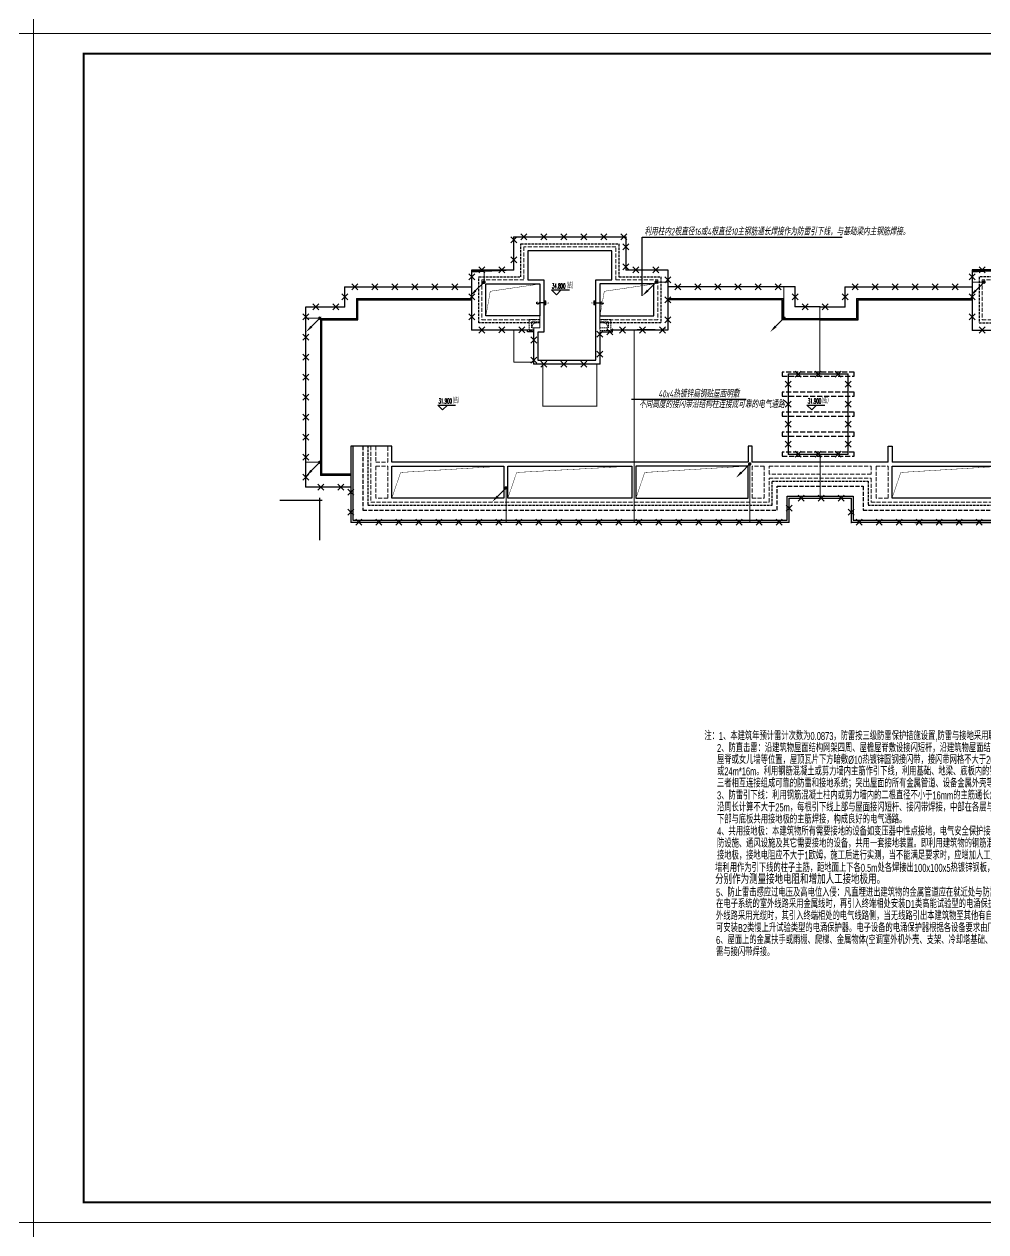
# Model space of a CAD drawing. Extents: x 3774419 to 4775970, y -926964 to 2266.
# Drawn here: x 4523195 to 4571259, y -749129 to -688779 of the extents above; entities that cross this region are included whole.
import ezdxf

# ---------------------------------------------------------------- set-up
doc = ezdxf.new("R2010")
doc.units = 0
doc.header["$LTSCALE"] = 1000
doc.header["$MEASUREMENT"] = 0
for name, pattern in [('#P_--_20B1_001_t3$0$DASH', [0.35, 0.25, -0.1]), ('$1$DASH', [0.35, 0.25, -0.1]), ('__DASH', [0.35, 0.25, -0.1]), ('DASH', [0.35, 0.25, -0.1])]:
    doc.linetypes.add(name, pattern=pattern)
doc.layers.get('0').update_dxf_attribs({"linetype": 'CONTINUOUS'})
for name, color, linetype in [('!!电气', 1, 'CONTINUOUS'), ('DIM-照明', 7, 'CONTINUOUS'), ('DIM_ELEV', 3, 'CONTINUOUS'), ('LWIRE', 4, 'CONTINUOUS'), ('ROOF', 183, 'CONTINUOUS'), ('TWT_DASH', 7, 'DASH'), ('TWT_水箱', 7, 'CONTINUOUS'), ('VPIPE-凝结', 150, 'CONTINUOUS'), ('VPIPE-雨水', 4, 'DASH'), ('WIRE-避雷', 4, 'CONTINUOUS'), ('看线', 185, 'CONTINUOUS')]:
    doc.layers.add(name, color=color, linetype=linetype)
for name, color, linetype, lineweight in [('STAIR', 252, 'CONTINUOUS', 20), ('图框', 147, 'CONTINUOUS', 20), ('平面-分水线', 189, 'CONTINUOUS', 15), ('平面-栏杆', 56, 'CONTINUOUS', 15), ('平面-看线', 252, 'CONTINUOUS', 15), ('线脚', 6, 'CONTINUOUS', 15)]:
    doc.layers.add(name, color=color, linetype=linetype, lineweight=lineweight)
doc.styles.add('_TCH_DIM', font='SIMPLEX', dxfattribs={"bigfont": 'GBCBIG'})
doc.styles.add('HZTXT', font='gbeitc.shx', dxfattribs={"width": 0.8, "height": 400, "bigfont": 'hztxt.shx'})
doc.styles.get("Standard").update_dxf_attribs({"font": 'gbenor.shx', "bigfont": 'gbcbig.shx'})
doc.styles.add('zjdz', font='zjdz-s.shx', dxfattribs={"width": 0.7, "bigfont": 'zjdz.shx'})

# ---------------------------------------------------------------- blocks, each defined once
blk = doc.blocks.new('DFSFSF')
at = {"layer": '平面-分水线'}
for p, q in [((697141.9143252881, 775567.7311356195), (697141.9143252881, 775667.5561356199)), ((697342.3369560526, 775667.5561356199), (697142.6869560517, 775667.5561356199)), ((697342.3369560526, 775567.7311356195), (697142.6869560517, 775567.7311356195)), ((697193.1069603423, 775567.7311356195), (697193.1069603423, 775667.5561356199)), ((697242.5119560522, 775567.7311356195), (697242.5119560522, 775667.5561356199)), ((697291.916951762, 775567.7311356195), (697291.916951762, 775667.5561356199)), ((697342.3369560526, 775667.5561356199), (697342.3369560526, 775567.7311356195)), ((697342.3369560526, 775567.7311356195), (697342.3369560526, 775667.5561356199))]:
    blk.add_line(p, q, dxfattribs=at)
blk = doc.blocks.new('DFGDGDGD')
at = {"layer": '平面-分水线', "const_width": 10}
blk.add_lwpolyline([(697267.5119560522, 775440.6606483405), (697242.5119560522, 775540.6606483405), (697217.5119560522, 775440.6606483405)], close=True, dxfattribs=at)
blk.add_blockref('DFSFSF', (0, 0))
blk = doc.blocks.new('A$C40D21977')
at = {"layer": 'TWT_DASH', "color": 252}
for points in [[(-1200, 2199.997852477652), (-1200, -1400.002147522348), (-1000, -1400.002147522348), (-1000, 2199.997852477652)], [(-200, 2199.997852477652), (-200, -1400.002147522348), (0, -1400.002147522348), (0, 2199.997852477652)], [(800, 2199.997852477652), (800, -1400.002147522348), (1000, -1400.002147522348), (1000, 2199.997852477652)], [(1800, 2199.997852477652), (1800, -1400.002147522348), (2000, -1400.002147522348), (2000, 2199.997852477652)], [(2800, 2199.997852477652), (2800, -1400.002147522348), (3000, -1400.002147522348), (3000, 2199.997852477652)]]:
    blk.add_lwpolyline(points, close=True, dxfattribs=at)
at = {"layer": 'TWT_水箱', "color": 252}
blk.add_lwpolyline([(-1100, 1899.997852477652), (-1100, -1100.002147522348), (2900, -1100.002147522348), (2900, 1899.997852477652)], close=True, dxfattribs=at)
blk = doc.blocks.new('$TelecSys$00000009')
for p, q in [((-0.5, 0.5), (0.5, -0.5)), ((0.5, 0.5), (-0.5, -0.5))]:
    blk.add_line(p, q)
blk = doc.blocks.new('$TelecSys$00000080')
for p, q in [((-0.7000000000007276, -0.7000000000007276), (0, 0)), ((0.1041666666678793, 0.1041666666660603), (0.1041666666678793, 0.1041666666660603)), ((-0.1041666666678793, -0.1041666666660603), (-0.1041666666678793, -0.1041666666660603))]:
    blk.add_line(p, q)
at = {"const_width": 0.1425}
blk.add_lwpolyline([(0.07125000000087311, 0, 1), (-0.07125000000087311, 0, 1)], format="xyb", close=True, dxfattribs=at)
blk.add_solid([(-0.6300000000010186, -0.7700000000004366), (-0.7700000000004366, -0.6299999999991996), (-1.150000000001455, -1.149999999999636)])
at = {"width": 0.8, "flags": 9}
blk.add_attdef('A', (0, 0), '', height=2e-05, rotation=180, dxfattribs=at)
blk = doc.blocks.new('A$C08E238B7')
at = {"layer": 'LWIRE', "xscale": 300, "yscale": 300, "zscale": 300}
for p, rotation in [((893.7192600406706, 12542.09541920503), 359.9999761709549), ((1893.719260040671, 12542.09500330978), 359.9999761709549), ((2893.719260040671, 12542.09458741453), 359.9999761709549), ((3893.719260040671, 12542.09417151927), 359.9999761709549), ((4893.719260040671, 12542.09375562402), 359.9999761709549), ((5893.719260040671, 12542.09333972877), 359.9999761709549), ((393.7192244697362, 12392.09534882789), 89.99998641274449), ((5993.720189572312, 12042.09329813858), 269.9999761709539), ((25393.71652911138, 12392.09534882789), 90.00000000006469), ((30993.71698036324, 12042.09562715271), 269.9999999997089), ((393.718987327069, 11392.09534882789), 89.99998641274449), ((25393.71652911231, 11392.09534882789), 90.00000000006469), ((5993.719773677178, 11042.0932981387), 269.9999761709539), ((30993.71698035859, 11042.09562715271), 269.9999999997089), ((-1706.281880667433, 10542.09534293413), 90.00000000031388), ((8093.718121501617, 10392.09534881741), 269.9999999996861), ((23293.71811890416, 10542.09534290258), 90.00000000031388), ((33093.71812107321, 10392.09534881741), 269.9999999996861), ((-8056.281880304217, 9542.095349385287), 90), ((-1706.281880664639, 9542.095342902583), 270), ((14443.71813501976, 9542.095342902583), 270), ((16943.71810538694, 9542.095349385287), 90), ((23293.71811890975, 9542.095342902583), 270.000000000273), ((39443.71812071092, 9542.095342902583), 270), ((8093.718121497892, 9392.095341067528), 89.99999999970218), ((33093.71812106855, 9392.095614947146), 89.99999999972701), ((-10006.28187941946, 8542.095341246226), 90), ((-1706.281880664639, 8542.095342902583), 270), ((8093.718121492304, 8392.095341067528), 89.99999999970218), ((23293.7181189144, 8542.095342902583), 270.000000000273), ((33093.7181210639, 8392.095614947146), 89.99999999972701), ((41393.71811982617, 8542.095349385287), 270), ((-1206.281884807162, 7892.159706020262), 0.007375678717021004), ((-206.2818930931389, 7892.288435898139), 0.007375678717021004), ((793.7180986208841, 7892.417165776016), 0.007375678717021004), ((26573.7178361062, 7792.623216105625), 2.023408547655302e-06), ((-10006.28187941946, 7542.095341246226), 90), ((1393.717134833336, 7392.494403604185), 269.9999777707551), ((4693.718166537583, 7692.095348647214), 89.99999797659036), ((26693.71804651991, 7292.623220343492), 270.0000041817111), ((29993.71898919903, 7692.095348627772), 90.00002223446867), ((41393.71811982617, 7542.095349385287), 270), ((-10006.28187941946, 6542.095341246226), 90), ((4693.718131222762, 6692.095348647214), 89.99999797659036), ((29993.71937726345, 6692.095348627889), 90.00002223446867), ((41393.71811982617, 6542.095349385287), 270), ((1393.716746860184, 6392.494403604302), 269.9999777707551), ((26693.71811950486, 6292.623220343492), 270.0000041817111), ((-10006.28187941946, 5542.095341246226), 90), ((41393.71811982617, 5542.095349385287), 270), ((14093.73769654427, 5192.095349595882), 90), ((17093.73769654427, 5192.095349595882), 270), ((-10006.28187941946, 4542.095341246226), 90), ((14093.73769654427, 4192.095349595882), 90), ((17093.73769654427, 4192.095349595882), 270), ((41393.71811982617, 4542.095349385287), 270), ((-10006.28187941946, 3542.095341246226), 90), ((41393.71811982617, 3542.095349385287), 270), ((14093.73769654427, 3192.095349595882), 90), ((17093.73769654427, 3192.095349595882), 270), ((-10006.28187941946, 2542.095341246226), 90), ((41393.71811982617, 2542.095349385287), 270), ((14093.73769654427, 2192.095349595882), 90), ((14593.73769654427, 1692.095349595882), 180), ((15593.73769654427, 1692.095349595882), 180), ((16593.73769654427, 1692.095349595882), 180), ((17093.73769654427, 2192.095349595882), 270), ((-10006.28187941946, 1542.095341246226), 90), ((41393.71811982617, 1542.095349385287), 270), ((-10006.28187941946, 542.0953412462259), 90), ((41393.71811982617, 542.0953493852867), 270), ((-9256.281901876442, 42.09534124622587), 180), ((-8256.281901876442, 42.09534124622587), 180), ((39893.71811982617, 42.09534124622587), 180), ((40893.71811982617, 42.09534124622587), 180), ((-7756.281901876442, -207.9046587109333), 90), ((14743.71818596497, -507.9046588126803), 180.0000000001636), ((15743.71818596497, -507.9046588097699), 180.0000000001636), ((16743.71818596497, -507.9046588068595), 180.0000000001636), ((39143.71813653316, -457.9046587537741), 270.0000005175394), ((-7756.281901876442, -1207.904658710933), 90), ((14143.71809983347, -1007.90465881431), 270.0000005175114), ((17243.71818596683, -1207.905256066588), 90.00000000017788), ((-7356.281893843785, -1707.904655097984), 180.0000005175333), ((-6356.281893843785, -1707.904646065319), 180.0000005175333), ((-5356.281893843785, -1707.904637032654), 180.0000005175333), ((-4356.281893843785, -1707.904627999989), 180.0000005175333), ((-3356.281893843785, -1707.904618967324), 180.0000005175333), ((-2356.281893843785, -1707.90460993466), 180.0000005175333), ((-1356.281893843785, -1707.904600901995), 180.0000005175333), ((-356.2818938437849, -1707.90459186933), 180.0000005175333), ((643.7181061562151, -1707.904582836665), 180.0000005175333), ((1643.718106156215, -1707.904573804), 180.0000005175333), ((2643.718106156215, -1707.904564771336), 180.0000005175333), ((3643.718106156215, -1707.904555738671), 180.0000005175333), ((4643.718106156215, -1707.904546706006), 180.0000005175333), ((5643.718106156215, -1707.904537673341), 180.0000005175333), ((6643.718106156215, -1707.904528640676), 180.0000005175333), ((7643.718106156215, -1707.904519608011), 180.0000005175333), ((8643.718106156215, -1707.904510575347), 180.0000005175333), ((9643.718106156215, -1707.904501542682), 180.0000005175333), ((10643.71810615622, -1707.904492510017), 180.0000005175333), ((11643.71810615622, -1707.904483477352), 180.0000005175333), ((12643.71810615622, -1707.904474444687), 180.0000005175333), ((13643.71810615622, -1707.904465412023), 180.0000005175333), ((17643.71814782452, -1707.905241542147), 180.0000020803618), ((18643.71814782452, -1707.905205233023), 180.0000020803618), ((19643.71814782452, -1707.905168923899), 180.0000020803618), ((20643.71814782452, -1707.905132614775), 180.0000020803618), ((21643.71814782452, -1707.905096305651), 180.0000020803618), ((22643.71814782452, -1707.905059996527), 180.0000020803618), ((23643.71814782452, -1707.905023687403), 180.0000020803618), ((24643.71814782452, -1707.904987378279), 180.0000020803618), ((25643.71814782452, -1707.904951069155), 180.0000020803618), ((26643.71814782452, -1707.904914760031), 180.0000020803618), ((27643.71814782452, -1707.904878450907), 180.0000020803618), ((28643.71814782452, -1707.904842141783), 180.0000020803618), ((29643.71814782452, -1707.904805832659), 180.0000020803618), ((30643.71814782452, -1707.904769523535), 180.0000020803618), ((31643.71814782452, -1707.904733214411), 180.0000020803618), ((32643.71814782452, -1707.904696905287), 180.0000020803618), ((33643.71814782452, -1707.904660596163), 180.0000020803618), ((34643.71814782452, -1707.904624287039), 180.0000020803618), ((35643.71814782452, -1707.904587977915), 180.0000020803618), ((36643.71814782452, -1707.904551668791), 180.0000020803618), ((37643.71814782452, -1707.904515359667), 180.0000020803618), ((38643.71814782452, -1707.904479050543), 180.0000020803618), ((39143.71814556606, -1457.904658753774), 270.0000005175394)]:
    blk.add_blockref('$TelecSys$00000009', p, dxfattribs=dict(at, rotation=rotation))
at = {"layer": 'LWIRE'}
for name, p, xscale, yscale, zscale in [('$TelecSys$00000009', (25893.71652911138, 12542.09562714619), 300, 300, 300), ('$TelecSys$00000009', (26893.71652911138, 12542.09562714747), 300, 300, 300), ('$TelecSys$00000009', (27893.71652911138, 12542.09562714875), 300, 300, 300), ('$TelecSys$00000009', (28893.71652911138, 12542.09562715003), 300, 300, 300), ('$TelecSys$00000009', (29893.71652911138, 12542.09562715131), 300, 300, 300), ('$TelecSys$00000009', (30893.71652911138, 12542.09562715259), 300, 300, 300), ('$TelecSys$00000009', (-1206.281880669296, 10892.09534881986), 300, 300, 300), ('$TelecSys$00000009', (-206.2818806692958, 10892.09534882486), 300, 300, 300), ('$TelecSys$00000009', (6493.719711293466, 10892.09534882545), 300, 300, 300), ('$TelecSys$00000009', (7493.719711293466, 10892.09534882044), 300, 300, 300), ('$TelecSys$00000009', (23793.7181189023, 10892.09534881986), 300, 300, 300), ('$TelecSys$00000009', (24793.7181189023, 10892.09534882486), 300, 300, 300), ('$TelecSys$00000009', (31493.71698035765, 10892.09534882545), 300, 300, 300), ('$TelecSys$00000009', (32493.71698035765, 10892.09534882044), 300, 300, 300), ('$TelecSys$00000080', (-1100.293760502711, 10280.19043243688), 600, 600, 600), ('$TelecSys$00000080', (7499.295399340801, 10282.77915988246), 600, 600, 600), ('$TelecSys$00000080', (23892.61258335784, 10283.72913228103), 600, 600, 600), ('$TelecSys$00000080', (32500.39974364638, 10288.26309145649), 600, 600, 600), ('$TelecSys$00000009', (-7556.281880304217, 10042.09534290503), 300, 300, 300), ('$TelecSys$00000009', (-6556.281880304217, 10042.09534291003), 300, 300, 300), ('$TelecSys$00000009', (-5556.281880304217, 10042.09534291504), 300, 300, 300), ('$TelecSys$00000009', (-4556.281880304217, 10042.09534292005), 300, 300, 300), ('$TelecSys$00000009', (-3556.281880304217, 10042.09534292505), 300, 300, 300), ('$TelecSys$00000009', (-2556.281880304217, 10042.09534293006), 300, 300, 300), ('$TelecSys$00000009', (8593.718121499754, 10042.09534290258), 300, 300, 300), ('$TelecSys$00000009', (9593.718121499754, 10042.09534290258), 300, 300, 300), ('$TelecSys$00000009', (10593.71812149975, 10042.09534290258), 300, 300, 300), ('$TelecSys$00000009', (11593.71812149975, 10042.09534290258), 300, 300, 300), ('$TelecSys$00000009', (12593.71812149975, 10042.09534290258), 300, 300, 300), ('$TelecSys$00000009', (13593.71812149975, 10042.09534290258), 300, 300, 300), ('$TelecSys$00000009', (17443.71810538694, 10042.09534290258), 300, 300, 300), ('$TelecSys$00000009', (18443.71810538694, 10042.09534290258), 300, 300, 300), ('$TelecSys$00000009', (19443.71810538694, 10042.09534290258), 300, 300, 300), ('$TelecSys$00000009', (20443.71810538694, 10042.09534290258), 300, 300, 300), ('$TelecSys$00000009', (21443.71810538694, 10042.09534290258), 300, 300, 300), ('$TelecSys$00000009', (22443.71810538694, 10042.09534290258), 300, 300, 300), ('$TelecSys$00000009', (33593.71812107135, 10042.09534290258), 300, 300, 300), ('$TelecSys$00000009', (34593.71812107135, 10042.09534290258), 300, 300, 300), ('$TelecSys$00000009', (35593.71812107135, 10042.09534290258), 300, 300, 300), ('$TelecSys$00000009', (36593.71812107135, 10042.09534290258), 300, 300, 300), ('$TelecSys$00000009', (37593.71812107135, 10042.09534290258), 300, 300, 300), ('$TelecSys$00000009', (38593.71812107135, 10042.09534290258), 300, 300, 300), ('$TelecSys$00000009', (-9506.28187941946, 9042.095349385287), 300, 300, 300), ('$TelecSys$00000009', (-8506.28187941946, 9042.095349385287), 300, 300, 300), ('$TelecSys$00000009', (14943.71813501976, 9042.095349385287), 300, 300, 300), ('$TelecSys$00000009', (15943.71813501976, 9042.095349385287), 300, 300, 300), ('$TelecSys$00000009', (39943.71812071092, 9042.095349385287), 300, 300, 300), ('$TelecSys$00000009', (40943.71812071092, 9042.095349385287), 300, 300, 300), ('$TelecSys$00000080', (-9307.393419881351, 8481.61253468052), 600, 600, 600), ('$TelecSys$00000080', (13890.84097106289, 8484.952339583193), 600, 600, 600), ('$TelecSys$00000080', (40697.48743498698, 8487.657813581289), 600, 600, 600), ('$TelecSys$00000009', (5193.718170087785, 7792.623220343492), 300, 300, 300), ('$TelecSys$00000009', (5813.718404300511, 7892.095341078937), 300, 300, 300), ('$TelecSys$00000009', (6813.718404300511, 7892.095341073931), 300, 300, 300), ('$TelecSys$00000009', (7813.718404300511, 7892.095341068925), 300, 300, 300), ('$TelecSys$00000009', (23793.7181189172, 7892.095341081382), 300, 300, 300), ('$TelecSys$00000009', (24793.7181189172, 7892.095341081382), 300, 300, 300), ('$TelecSys$00000009', (25793.7181189172, 7892.095341081382), 300, 300, 300), ('$TelecSys$00000009', (30813.71839722246, 7892.095614958555), 300, 300, 300), ('$TelecSys$00000009', (31813.71839722246, 7892.095614953549), 300, 300, 300), ('$TelecSys$00000009', (32813.71839722246, 7892.095614948543), 300, 300, 300), ('$TelecSys$00000009', (1893.716669110581, 6192.095348630799), 300, 300, 300), ('$TelecSys$00000009', (2893.716669110581, 6192.09534863662), 300, 300, 300), ('$TelecSys$00000009', (3893.716669110581, 6192.095348642441), 300, 300, 300), ('$TelecSys$00000009', (27193.71812684182, 6192.095348644303), 300, 300, 300), ('$TelecSys$00000009', (28193.71812684182, 6192.095348638482), 300, 300, 300), ('$TelecSys$00000009', (29193.71812684182, 6192.095348632662), 300, 300, 300), ('$TelecSys$00000009', (14593.73769654427, 5692.095349595882), 300, 300, 300), ('$TelecSys$00000009', (15593.73769654427, 5692.095349595882), 300, 300, 300), ('$TelecSys$00000009', (16593.73769654427, 5692.095349595882), 300, 300, 300), ('$TelecSys$00000080', (-9306.28187941946, 1283.712443786091), 600, 600, 600), ('$TelecSys$00000080', (12181.49370084982, 1196.399307240383), 600, 600, 600), ('$TelecSys$00000080', (40690.78952420969, 1266.184227027581), 600, 600, 600), ('$TelecSys$00000080', (0, 0), 600, 600, 600), ('$TelecSys$00000080', (31393.30298202299, -16.47483812505379), 600, 600, 600)]:
    blk.add_blockref(name, p, dxfattribs=dict(at, xscale=xscale, yscale=yscale, zscale=zscale))

msp = doc.modelspace()

# ---------------------------------------------------------------- linework, layer by layer
at = {"layer": '!!电气'}
for p, q in [((4535972.039813243, -712562.1980504144), (4538089.217316505, -712562.1980504144)), ((4537972.039813243, -714562.1980504144), (4537972.039813243, -712452.0574095356))]:
    msp.add_line(p, q, dxfattribs=at)
at = {"color": 252, "const_width": 20}
for points in [[(4546272.037351057, -703362.2067656249), (4546489.731506614, -702127.3293713946), (4548972.05127172, -701762.1980513984)], [(4551972.025888549, -703362.2067656249), (4552189.720044106, -702127.3293713946), (4554672.039809212, -701762.1980513984)], [(4541572.039813012, -712462.2033563068), (4542008.960460538, -711180.7027464856), (4547172.063436806, -710862.2033559543)], [(4547372.063436806, -712462.2033563124), (4547808.984084334, -711180.702746491), (4553572.016203234, -710864.9719703409)], [(4553772.016203234, -712462.2033563068), (4554208.93685076, -711180.7027464856), (4559372.039815838, -710862.2033559543)], [(4566572.039803283, -712462.2033563068), (4567008.960450809, -711180.7027464856), (4572172.063422497, -710862.2033559543)]]:
    msp.add_lwpolyline(points, dxfattribs=at)
at = {"color": 252}
for points in [[(4548672.038982881, -704161.6702017712), (4548352.039535847, -704161.6702017712), (4548352.039535847, -704062.1980591379)], [(4551972.03992304, -704161.6701798758), (4552592.040096963, -704161.6702017712), (4552592.040096963, -704062.1980591379)]]:
    msp.add_lwpolyline(points, dxfattribs=at)
at = {"layer": 'DIM-照明'}
for p, q in [((4554087.615217129, -699424.0235957084), (4564078.239676841, -699424.0145412954)), ((4554087.617092002, -702361.5142403366), (4554087.615459956, -699424.0235957084)), ((4553550.131880129, -707518.0136322598), (4559284.561182849, -707518.0084351976))]:
    msp.add_line(p, q, dxfattribs=at)
at = {"layer": 'DIM_ELEV', "color": 252}
for p, q in [((4549797.835920643, -702302.1974794413), (4549557.835920643, -702062.1974794413)), ((4549557.835920643, -702062.1974794413), (4550450.086304042, -702062.1974794413)), ((4549797.835920643, -702302.1974794413), (4550037.835920643, -702062.1974794413)), ((4544105.646397986, -708050.2405620902), (4543865.646397986, -707810.2405620902)), ((4543865.646397986, -707810.2405620902), (4544757.896781387, -707810.2405620902)), ((4544105.646397986, -708050.2405620902), (4544345.646397986, -707810.2405620902)), ((4562559.713016964, -708050.2405620902), (4562319.713016964, -707810.2405620902)), ((4562319.713016964, -707810.2405620902), (4563211.963400366, -707810.2405620902)), ((4562559.713016964, -708050.2405620902), (4562799.713016964, -707810.2405620902))]:
    msp.add_line(p, q, dxfattribs=at)
at = {"layer": 'ROOF', "color": 252, "ltscale": 0.8}
for points in [[(4548352.039535847, -704062.1980591379), (4545572.039812008, -704062.1980591379), (4545572.039811993, -701062.1980514019), (4547672.040561417, -701062.1980513914), (4547672.040952703, -699412.1977730666), (4553272.042090183, -699412.1977730738), (4553272.041403955, -701062.1980513914), (4555372.039814167, -701062.1980514019), (4555372.039814152, -704062.1980591379), (4552592.040096963, -704062.1980591379)], [(4577592.040089885, -704062.1980591379), (4580372.039813723, -704062.1980591379), (4580372.039813738, -701062.1980514019), (4578272.039064312, -701062.1980513914), (4578272.038673028, -699412.1977730666), (4572672.037535548, -699412.1977730738), (4572672.038221775, -701062.1980513914), (4570572.039811565, -701062.1980514019), (4570572.03981158, -704062.1980591379), (4573352.039528769, -704062.1980591379)], [(4539522.039801052, -711912.1980589731), (4537272.039813243, -711912.1980589731), (4537272.039813243, -702912.198050834), (4539222.039812358, -702912.198050834), (4539222.039812358, -701912.1980573167), (4545572.039811997, -701912.1980573167)], [(4562972.039812865, -702912.198050834), (4561722.039827682, -702912.198050834), (4561722.039827682, -701912.1980573167), (4555372.039814163, -701912.1980573167)], [(4562972.039812865, -702912.198050834), (4564222.039798049, -702912.198050834), (4564222.039798049, -701912.1980573167), (4570572.039811568, -701912.1980573167)], [(4539522.039804865, -711262.1980589731), (4538072.039813243, -711262.1980589731), (4538072.039813243, -703562.198050834), (4539872.039812358, -703562.198050834), (4539872.039812358, -702562.1980573167), (4545572.039812, -702562.1980573167)], [(4562972.039812865, -703562.198050834), (4561072.039827682, -703562.198050834), (4561072.039827682, -702562.1980573167), (4555372.039814159, -702562.1980573167)], [(4562972.039812865, -703562.198050834), (4564872.039798049, -703562.198050834), (4564872.039798049, -702562.1980573167), (4570572.039811572, -702562.1980573167)], [(4551972.03992304, -704161.6701798758), (4551972.039806226, -705762.1980515721), (4548672.038361773, -705762.1980515914), (4548672.038982881, -704161.6702017712)], [(4539522.039813077, -709862.1986540698), (4539522.039790785, -713662.1980589302), (4561422.039787928, -713662.197861115), (4561422.03978798, -712462.1980590336), (4564522.03983506, -712462.1980590248), (4564522.039878631, -713662.1980589307), (4586422.039765913, -713662.1978611152), (4586422.039812652, -709862.1986722387)], [(4559372.044864967, -710662.1986614366), (4541572.039812999, -710662.1986625616), (4541572.039813032, -709862.1986599371), (4539522.039813077, -709862.1986526044)], [(4539622.039813077, -709862.1986546563), (4539622.039791372, -713562.1980580271), (4561322.039787933, -713562.1978620181), (4561322.039787984, -712362.1980590338), (4564622.039831428, -712362.1980590245), (4564622.039875001, -713562.1980580273), (4586322.039767144, -713562.1978620186), (4586322.039812652, -709862.1986710087)], [(4559572.037811674, -710662.1980604434), (4559572.044864917, -709862.1986016298), (4559372.044864917, -709862.1986016298), (4559372.044864967, -710662.1980604557)], [(4566372.041814055, -710662.1980604434), (4566372.034760812, -709862.1986016298), (4566572.034760812, -709862.1986016298), (4566572.034760764, -710662.1980604557)], [(4586422.039812652, -709862.1986722387), (4584372.039812697, -709862.1986599399), (4584372.03981274, -710662.1986598566), (4566572.034760764, -710662.1986609816)], [(4566372.041814061, -710662.1986609942), (4559572.037811669, -710662.198661424)]]:
    msp.add_lwpolyline(points, dxfattribs=at)
for points in [[(4548372.040827578, -700112.1980515856), (4548372.040827822, -701562.1980515819), (4549172.039783603, -701562.1980517181), (4549172.040164625, -704162.1980222408), (4548872.038982676, -704162.1980222792), (4548872.038439386, -705562.1980515902), (4551772.039820824, -705562.1980515732), (4551772.040112762, -701562.198051807), (4552572.038810898, -701562.1980500906), (4552572.038810888, -700112.1980515856)], [(4546272.039811997, -701762.1980513984), (4548972.05127172, -701762.1980513984), (4548972.05127172, -703362.1980591379), (4546272.039811997, -703362.1980591379)], [(4554672.039809212, -701762.1980513984), (4551972.028349489, -701762.1980513984), (4551972.028349489, -703362.1980591379), (4554672.039809212, -703362.1980591379)], [(4541572.039813012, -710862.1980525691), (4547172.063436806, -710862.1980525691), (4547172.063436806, -712462.2033563068), (4541572.039813012, -712462.2033563068)], [(4547372.063436806, -710862.1980525691), (4553572.016203234, -710862.1980525691), (4553572.016203234, -712462.2033563124), (4547372.063436806, -712462.2033563124)], [(4559372.039815838, -710862.1980525691), (4553772.016203234, -710862.1980525691), (4553772.016203234, -712462.2033563068), (4559372.039815838, -712462.2033563068)], [(4566572.039803283, -710862.1980525691), (4572172.063422497, -710862.1980525691), (4572172.063422497, -712462.2033563068), (4566572.039803283, -712462.2033563068)]]:
    msp.add_lwpolyline(points, close=True, dxfattribs=at)
at = {"layer": 'ROOF', "color": 252, "linetype": '__DASH', "ltscale": 0.8}
msp.add_lwpolyline([(4540122.039813077, -709862.1986575893), (4540122.039794305, -713062.1980535106), (4560822.039787954, -713062.1978665346), (4560822.039788004, -711862.1980590352), (4565122.039813273, -711862.1980590231), (4565122.039856846, -713062.1980535111), (4585822.039773295, -713062.1978665348), (4585822.039812652, -709862.1986648589)], dxfattribs=at)
at = {"layer": 'STAIR', "color": 252}
msp.add_lwpolyline([(4548352.039535847, -704062.1977852583), (4547672.037585299, -704062.1977852581), (4547672.037585199, -705662.1976483536), (4548672.03810407, -705662.1979995964)], dxfattribs=at)
at = {"layer": 'VPIPE-凝结', "color": 252}
for p, q in [((4549172.039952133, -702712.19805777), (4548922.040045824, -702712.1980911107)), ((4551772.030351745, -702712.19805777), (4552022.030258054, -702712.1980911107))]:
    msp.add_line(p, q, dxfattribs=at)
at = {"layer": 'VPIPE-雨水', "color": 252}
for centre in [(4548867.040061638, -702712.1563815565), (4552077.030242238, -702712.1563815565)]:
    msp.add_circle(centre, 55, dxfattribs=at)
at = {"layer": 'WIRE-避雷', "const_width": 50}
for points in [[(4537272.039813243, -702912.198050834), (4539222.039812358, -702912.198050834), (4539222.039812358, -701912.1980573167), (4545572.039811997, -701912.198057285), (4545572.039811993, -701062.1980514019), (4547672.040561417, -701062.1980513914), (4547672.040952703, -699412.1977730666), (4553272.042090181, -699412.2001020806), (4553272.041403955, -701062.1980513914), (4555372.039814167, -701062.1980514019), (4555372.039814161, -701912.1980573167), (4561722.039827682, -701912.1980573167), (4561722.039827682, -702912.198050834), (4564222.039798049, -702912.198050834), (4564222.039798049, -701912.1980573167), (4570572.039811568, -701912.1980573167), (4570572.039811565, -701062.1980514019), (4572672.038221775, -701062.1980513914)], [(4545572.039811997, -701912.1980573167), (4545572.039811997, -704062.1980591379), (4548672.039021483, -704061.7989966152), (4548672.038361773, -705762.1980515914), (4551972.039806226, -705762.1980515721), (4551972.03986275, -704161.6701798758), (4552592.040096963, -704161.6701798758), (4552592.040096963, -704062.1980591379), (4555372.039814152, -704062.1980591519), (4555372.039814163, -701912.1980573167)], [(4570572.039811568, -701912.1980573167), (4570572.03981158, -704062.1980591379), (4573352.039528769, -704062.1980591379), (4573352.039528769, -704161.6702017712), (4573972.039702689, -704161.6701798758), (4573972.039819503, -705762.1980515721), (4577272.041263958, -705762.1980515914), (4577272.04064285, -704161.6702017712), (4577592.040089885, -704161.6702017712), (4577592.040089885, -704062.1977852583), (4580372.039813723, -704062.1977852723), (4580372.039813733, -701912.1980573167)], [(4586422.039840486, -713662.1978611152), (4564522.039878631, -713662.1986562859), (4564522.039878627, -712462.1980590248), (4561422.03978798, -712462.1980590336), (4561422.039798819, -713662.197861115), (4539522.039790785, -713662.1980589302), (4539522.039790785, -711912.1980589731), (4537366.301958172, -711912.1980589731), (4537272.039813243, -711912.1980589731), (4537272.039813243, -702912.198050834)], [(4549122.041957186, -707862.1980914425), (4549122.043510262, -705762.1980515887)], [(4549122.043510262, -705762.1967349923), (4549122.043795712, -707862.1980914439), (4551822.044153051, -707862.2000882567), (4551822.045706125, -705762.202178037)], [(4551822.044153051, -707862.2000882567), (4551822.045706125, -705762.202178037)], [(4561372.059389206, -706262.1980506233), (4564372.059389206, -706262.1980506233), (4564372.059389206, -710262.1980506233), (4561372.059389206, -710262.1980506233), (4561372.059389206, -706262.1980506233)], [(4549122.041957186, -707862.1980914425), (4551822.044153051, -707862.2000882567)]]:
    msp.add_lwpolyline(points, dxfattribs=at)
at = {"layer": 'WIRE-避雷', "linetype": '__DASH', "const_width": 50}
for points in [[(4546178.02793216, -701674.1029677824), (4546178.027932156, -701062.1980513989)], [(4554777.617092002, -701671.5142403368), (4555372.039814163, -701671.5142403401)], [(4571170.93427602, -701670.5642679383), (4570572.039811566, -701670.5642679413)], [(4561169.162663724, -703469.3410606361), (4561169.162663724, -701912.1980573167)], [(4562964.724459363, -706262.1980506233), (4562964.724459363, -702912.198050834)], [(4537970.92827278, -703472.6808655388), (4537272.039813243, -703472.6808655388)], [(4562975.262927217, -710262.1980506233), (4562972.03981152, -712462.1980590292)], [(4537972.039813243, -710670.5809564332), (4537273.151353704, -710670.5809564332)], [(4547278.321692649, -711952.8938587755), (4547278.321708089, -713662.1979888703)]]:
    msp.add_lwpolyline(points, dxfattribs=at)
at = {"layer": 'WIRE-避雷', "color": 4, "linetype": '__DASH', "const_width": 50}
for points in [[(4553681.82196882, -713662.1979310298), (4553681.821968867, -704062.1980591435)], [(4559468.692166841, -710762.7751213545), (4559468.692193029, -713662.1978787589)]]:
    msp.add_lwpolyline(points, dxfattribs=at)
at = {"layer": '图框'}
for points in [[(4439569.573922087, -629853.5751154518), (4523669.573922087, -629853.5751154518), (4523669.573922087, -689253.5751154518), (4439569.573922087, -689253.5751154518)], [(4523669.573922087, -629853.5751154518), (4607769.573922087, -629853.5751154518), (4607769.573922087, -689253.5751154518), (4523669.573922087, -689253.5751154518)], [(4439569.573922087, -689253.5751154518), (4523669.573922087, -689253.5751154518), (4523669.573922087, -748653.5751154518), (4439569.573922087, -748653.5751154518)], [(4439569.573922087, -689253.5751154518), (4523669.573922087, -689253.5751154518), (4523669.573922087, -748653.5751154518), (4439569.573922087, -748653.5751154518)], [(4523669.573922087, -689253.5751154518), (4607769.573922087, -689253.5751154518), (4607769.573922087, -748653.5751154518), (4523669.573922087, -748653.5751154518)], [(4523669.573922087, -689253.5751154518), (4607769.573922087, -689253.5751154518), (4607769.573922087, -748653.5751154518), (4523669.573922087, -748653.5751154518)], [(4439569.573922087, -748653.5751154518), (4523669.573922087, -748653.5751154518), (4523669.573922087, -808053.5751154518), (4439569.573922087, -808053.5751154518)], [(4439569.573922087, -748653.5751154518), (4523669.573922087, -748653.5751154518), (4523669.573922087, -808053.5751154518), (4439569.573922087, -808053.5751154518)], [(4523669.573922087, -748653.5751154518), (4607769.573922087, -748653.5751154518), (4607769.573922087, -808053.5751154518), (4523669.573922087, -808053.5751154518)], [(4523669.573922087, -748653.5751154518), (4607769.573922087, -748653.5751154518), (4607769.573922087, -808053.5751154518), (4523669.573922087, -808053.5751154518)]]:
    msp.add_lwpolyline(points, close=True, dxfattribs=at)
at = {"layer": '图框', "const_width": 100}
msp.add_lwpolyline([(4606769.573922087, -747653.5751154518), (4606769.573922087, -690253.5751154518), (4526169.573922087, -690253.5751154518), (4526169.573922087, -747653.5751154518)], close=True, dxfattribs=at)
at = {"layer": '平面-栏杆', "color": 252}
for points in [[(4539522.039804453, -711332.1980589731), (4538002.039813243, -711332.1980589731), (4538002.039813243, -703492.198050834), (4539802.039812358, -703492.198050834), (4539802.039812358, -702492.1980573167), (4545572.039812, -702492.1980573167)], [(4539522.039804688, -711292.1980589731), (4538042.039813243, -711292.1980589731), (4538042.039813243, -703532.198050834), (4539842.039812358, -703532.198050834), (4539842.039812358, -702532.1980573167), (4545572.039812, -702532.1980573167)], [(4562972.039812865, -703492.198050834), (4561142.039827682, -703492.198050834), (4561142.039827682, -702492.1980573167), (4555372.039814159, -702492.1980573167)], [(4562972.039812865, -703532.198050834), (4561102.039827682, -703532.198050834), (4561102.039827682, -702532.1980573167), (4555372.039814159, -702532.1980573167)], [(4562972.039812865, -703492.198050834), (4564802.039798049, -703492.198050834), (4564802.039798049, -702492.1980573167), (4570572.03981157, -702492.1980573167)], [(4562972.039812865, -703532.198050834), (4564842.039798049, -703532.198050834), (4564842.039798049, -702532.1980573167), (4570572.039811572, -702532.1980573167)]]:
    msp.add_lwpolyline(points, dxfattribs=at)
at = {"layer": '平面-看线', "color": 252, "linetype": 'DASH', "ltscale": 0.8}
for p, q in [((4548972.05127172, -703562.1980591379), (4548972.05127172, -703362.1980591379)), ((4551972.02836109, -703562.1980591379), (4551972.02836109, -703362.1980591379))]:
    msp.add_line(p, q, dxfattribs=at)
for points in [[(4552772.038810898, -701562.1980513891), (4552772.038810886, -699912.1980515856), (4548172.040827544, -699912.1980515856), (4548172.040827822, -701562.1980513891), (4546072.039811995, -701562.1980513993), (4546072.039812006, -703562.1980591379), (4548972.039812502, -703562.1980591379), (4548972.039812163, -703961.9277914094), (4548672.039021483, -703961.927791459), (4548672.039021483, -704161.6702017712)], [(4552772.038798321, -701562.1980513891), (4554872.039814165, -701562.1980513993), (4554872.039814154, -703562.1980591379), (4551972.040096644, -703562.1980591379), (4551972.040096223, -704061.9277938411)], [(4573172.040827408, -701562.1980513891), (4571072.039811566, -701562.1980513993), (4571072.039811576, -703562.1980591379), (4573972.039529085, -703562.1980591379), (4573972.039529508, -704061.9277938411)], [(4540522.039813077, -709862.1986599357), (4540522.039796652, -712662.1980498976), (4560422.03978797, -712662.1978701476), (4560422.039788023, -711462.1980590366), (4565522.03979875, -711462.1980590217), (4565522.039842321, -712662.198049898), (4585422.039778214, -712662.1978701479), (4585422.039812652, -709862.198659939)], [(4540772.040464384, -709862.2009658038), (4540772.040464384, -710662.1986598454), (4541372.039541792, -710662.1986598454), (4541372.032488549, -709862.199202514)]]:
    msp.add_lwpolyline(points, dxfattribs=at)
for points in [[(4540772.040464384, -710862.1986598454), (4541372.039813071, -710862.1986598454), (4541372.039813071, -712462.1980504144), (4540772.040464384, -712462.1980504144)], [(4560172.039175656, -710862.1986598454), (4559572.039826969, -710862.1986598454), (4559572.039826969, -712462.1980504144), (4560172.039175656, -712462.1980504144)], [(4560422.039826935, -710862.1980589731), (4565522.03979875, -710862.1980589731), (4565522.03979875, -711262.1980589575), (4560422.039826935, -711262.1980589575)], [(4565772.040450076, -710862.1986598454), (4566372.039798761, -710862.1986598454), (4566372.039798761, -712462.1980504144), (4565772.040450076, -712462.1980504144)]]:
    msp.add_lwpolyline(points, close=True, dxfattribs=at)
at = {"layer": '看线', "color": 252, "linetype": '#P_--_20B1_001_t3$0$DASH', "ltscale": 0.5}
for points in [[(4548972.05127172, -703712.1980591379), (4545922.039812006, -703712.1980591379), (4545922.039811995, -701412.1980514002), (4548022.040480884, -701412.1980513898), (4548022.040865092, -699762.197773067), (4552922.041936532, -699762.1977730733), (4552922.041262718, -701412.1980513898), (4555022.039814165, -701412.1980514002), (4555022.039814154, -703712.1980591379), (4551972.02835444, -703712.1980591379)], [(4576972.02835401, -703712.1980591379), (4580022.039813725, -703712.1980591379), (4580022.039813736, -701412.1980514002), (4577922.039144846, -701412.1980513898), (4577922.03876064, -699762.197773067), (4573022.037689198, -699762.1977730733), (4573022.038363013, -701412.1980513898), (4570922.039811566, -701412.1980514002), (4570922.039811578, -703712.1980591379), (4573972.051271291, -703712.1980591379)], [(4540372.039813077, -709862.1986590559), (4540372.039795771, -712812.1980512526), (4560572.039787965, -712812.1978687926), (4560572.039788015, -711612.1980590362), (4565372.039804196, -711612.1980590222), (4565372.039847767, -712812.1980512529), (4585572.039776368, -712812.197868793), (4585572.039812652, -709862.198661784)]]:
    msp.add_lwpolyline(points, dxfattribs=at)
at = {"layer": '线脚', "color": 252, "linetype": '$1$DASH', "ltscale": 0.3}
for points in [[(4548672.039013926, -704081.6702017712), (4548432.039535847, -704081.6702017712), (4548432.039535847, -703541.6702017712), (4548972.039535847, -703541.6702017712)], [(4548552.039535847, -703961.6702017712), (4548645.502733896, -703737.3308169928), (4548972.039535847, -703661.6702017712)], [(4551972.03992888, -704081.6701798758), (4552512.040096963, -704081.6702017712), (4552512.040096963, -703541.6702017712), (4551972.040096963, -703541.6702017712)], [(4552392.040096963, -703961.6702017712), (4552298.576898914, -703737.3308169928), (4551972.040096963, -703661.6702017712)]]:
    msp.add_lwpolyline(points, dxfattribs=at)
for points in [[(4548552.039535847, -703661.6702017712), (4548972.039535847, -703661.6702017712), (4548972.039535847, -703961.6702017712), (4548552.039535847, -703961.6702017712)], [(4552392.040096963, -703661.6702017712), (4551972.040096963, -703661.6702017712), (4551972.040096963, -703961.6702017712), (4552392.040096963, -703961.6702017712)]]:
    msp.add_lwpolyline(points, close=True, dxfattribs=at)

# ---------------------------------------------------------------- block references
at = {"layer": '!!电气'}
msp.add_blockref('A$C08E238B7', (4547278.321692662, -711954.2934002192), dxfattribs=at)
at = {"color": 252, "xscale": -1, "rotation": 90}
msp.add_blockref('DFGDGDGD', (5324839.596087753, -5469.686101717874), dxfattribs=at)
at = {"color": 252, "rotation": 270}
msp.add_blockref('DFGDGDGD', (3776104.474216125, -5469.686101717874), dxfattribs=at)
at = {"rotation": 270}
msp.add_blockref('A$C40D21977', (4562472.061536729, -707362.1980506233), dxfattribs=at)
at = {"layer": 'LWIRE', "xscale": 300, "yscale": 300, "zscale": 300}
for p, rotation in [((4547672.040917132, -699562.1980513914), 89.99998641274449), ((4548172.040952703, -699412.1979810144), 359.9999761709549), ((4549172.040952703, -699412.1983969095), 359.9999761709549), ((4550172.040952703, -699412.1988128047), 359.9999761709549), ((4551172.040952703, -699412.1992287), 359.9999761709549), ((4552172.040952703, -699412.1996445954), 359.9999761709549), ((4553172.040952703, -699412.2000604905), 359.9999761709549), ((4553272.041882234, -699912.2001020806), 269.9999761709539), ((4547672.040679989, -700562.1980513914), 89.99998641274449), ((4545572.039811995, -701412.198057285), 90.00000000031379), ((4553272.041466339, -700912.2001020806), 269.9999761709539), ((4570572.039811566, -701412.1980573167), 90.00000000031379), ((4555372.039814163, -701562.1980514019), 269.9999999996861), ((4539222.039812358, -702412.198050834), 90), ((4545572.039811997, -702412.1980573167), 270), ((4555372.039814159, -702562.1980591519), 89.99999999970218), ((4561722.039827682, -702412.1980573167), 270), ((4564222.039798049, -702412.198050834), 90), ((4570572.039811572, -702412.1980573167), 270.000000000273), ((4537272.039813243, -703412.1980589731), 90), ((4545572.039811997, -703412.1980573167), 270), ((4555372.039814154, -703562.1980591519), 89.99999999970218), ((4570572.039811576, -703412.1980573167), 270.000000000273), ((4537272.039813243, -704412.1980589731), 90), ((4546072.039807854, -704062.1336941989), 0.007375678717021009), ((4547072.039799569, -704062.0049643212), 0.007375678717021009), ((4548072.039791282, -704061.8762344434), 0.007375678717021009), ((4551972.0398592, -704262.1980515721), 89.99999797659036), ((4548672.038827496, -704561.7989966152), 269.9999777707551), ((4537272.039813243, -705412.1980589731), 90), ((4548672.038439522, -705561.798996615), 269.9999777707551), ((4551972.039823884, -705262.1980515721), 89.99999797659036), ((4537272.039813243, -706412.1980589731), 90), ((4561372.059389206, -706762.1980506233), 90), ((4564372.059389206, -706762.1980506233), 270), ((4537272.039813243, -707412.1980589731), 90), ((4561372.059389206, -707762.1980506233), 90), ((4564372.059389206, -707762.1980506233), 270), ((4537272.039813243, -708412.1980589731), 90), ((4561372.059389206, -708762.1980506233), 90), ((4564372.059389206, -708762.1980506233), 270), ((4537272.039813243, -709412.1980589731), 90), ((4561372.059389206, -709762.1980506233), 90), ((4564372.059389206, -709762.1980506233), 270), ((4537272.039813243, -710412.1980589731), 90), ((4561872.059389206, -710262.1980506233), 180), ((4562872.059389206, -710262.1980506233), 180), ((4563872.059389206, -710262.1980506233), 180), ((4537272.039813243, -711412.1980589731), 90), ((4538022.039790785, -711912.1980589731), 180), ((4539022.039790785, -711912.1980589731), 180), ((4539522.039790785, -712162.1980589302), 90), ((4562022.039878627, -712462.198059032), 180.0000000001636), ((4563022.039878627, -712462.198059029), 180.0000000001636), ((4564022.039878627, -712462.1980590262), 180.0000000001636), ((4539522.039790785, -713162.1980589302), 90), ((4561422.039792495, -712962.1980590336), 270.0000005175114), ((4564522.039878629, -713162.1986562859), 90.00000000017788), ((4539922.039798819, -713662.1980553172), 180.0000005175333), ((4540922.039798819, -713662.1980462847), 180.0000005175333), ((4541922.039798819, -713662.1980372518), 180.0000005175333), ((4542922.039798819, -713662.1980282194), 180.0000005175333), ((4543922.039798819, -713662.1980191865), 180.0000005175333), ((4544922.039798819, -713662.1980101541), 180.0000005175333), ((4545922.039798819, -713662.1980011212), 180.0000005175333), ((4546922.039798819, -713662.1979920887), 180.0000005175333), ((4547922.039798819, -713662.1979830558), 180.0000005175333), ((4548922.039798819, -713662.1979740234), 180.0000005175333), ((4549922.039798819, -713662.1979649905), 180.0000005175333), ((4550922.039798819, -713662.1979559581), 180.0000005175333), ((4551922.039798819, -713662.1979469252), 180.0000005175333), ((4552922.039798819, -713662.1979378927), 180.0000005175333), ((4553922.039798819, -713662.1979288599), 180.0000005175333), ((4554922.039798819, -713662.1979198274), 180.0000005175333), ((4555922.039798819, -713662.1979107945), 180.0000005175333), ((4556922.039798819, -713662.1979017621), 180.0000005175333), ((4557922.039798819, -713662.1978927292), 180.0000005175333), ((4558922.039798819, -713662.1978836968), 180.0000005175333), ((4559922.039798819, -713662.1978746639), 180.0000005175333), ((4560922.039798819, -713662.1978656314), 180.0000005175333), ((4564922.039840486, -713662.1986417614), 180.0000020803618), ((4565922.039840486, -713662.1986054522), 180.0000020803618), ((4566922.039840486, -713662.1985691432), 180.0000020803618), ((4567922.039840486, -713662.1985328342), 180.0000020803618), ((4568922.039840486, -713662.198496525), 180.0000020803618), ((4569922.039840486, -713662.1984602157), 180.0000020803618), ((4570922.039840486, -713662.1984239067), 180.0000020803618)]:
    msp.add_blockref('$TelecSys$00000009', p, dxfattribs=dict(at, rotation=rotation))
at = {"layer": 'LWIRE'}
for name, p, xscale, yscale, zscale in [('$TelecSys$00000009', (4546072.039811993, -701062.1980513996), 300, 300, 300), ('$TelecSys$00000009', (4547072.039811993, -701062.1980513944), 300, 300, 300), ('$TelecSys$00000009', (4553772.041403955, -701062.198051394), 300, 300, 300), ('$TelecSys$00000009', (4554772.041403955, -701062.1980513989), 300, 300, 300), ('$TelecSys$00000009', (4571072.039811565, -701062.1980513996), 300, 300, 300), ('$TelecSys$00000009', (4539722.039812358, -701912.1980573144), 300, 300, 300), ('$TelecSys$00000009', (4540722.039812358, -701912.1980573093), 300, 300, 300), ('$TelecSys$00000009', (4541722.039812358, -701912.1980573041), 300, 300, 300), ('$TelecSys$00000009', (4542722.039812358, -701912.1980572992), 300, 300, 300), ('$TelecSys$00000009', (4543722.039812358, -701912.1980572944), 300, 300, 300), ('$TelecSys$00000009', (4544722.039812358, -701912.1980572892), 300, 300, 300), ('$TelecSys$00000080', (4546178.02793216, -701674.1029677824), 600, 600, 600), ('$TelecSys$00000080', (4554777.617092002, -701671.5142403368), 600, 600, 600), ('$TelecSys$00000009', (4555872.039814161, -701912.1980573167), 300, 300, 300), ('$TelecSys$00000009', (4556872.039814161, -701912.1980573167), 300, 300, 300), ('$TelecSys$00000009', (4557872.039814161, -701912.1980573167), 300, 300, 300), ('$TelecSys$00000009', (4558872.039814161, -701912.1980573167), 300, 300, 300), ('$TelecSys$00000009', (4559872.039814161, -701912.1980573167), 300, 300, 300), ('$TelecSys$00000009', (4560872.039814161, -701912.1980573167), 300, 300, 300), ('$TelecSys$00000009', (4564722.039798049, -701912.1980573167), 300, 300, 300), ('$TelecSys$00000009', (4565722.039798049, -701912.1980573167), 300, 300, 300), ('$TelecSys$00000009', (4566722.039798049, -701912.1980573167), 300, 300, 300), ('$TelecSys$00000009', (4567722.039798049, -701912.1980573167), 300, 300, 300), ('$TelecSys$00000009', (4568722.039798049, -701912.1980573167), 300, 300, 300), ('$TelecSys$00000009', (4569722.039798049, -701912.1980573167), 300, 300, 300), ('$TelecSys$00000080', (4571170.93427602, -701670.5642679383), 600, 600, 600), ('$TelecSys$00000009', (4537772.039813243, -702912.198050834), 300, 300, 300), ('$TelecSys$00000009', (4538772.039813243, -702912.198050834), 300, 300, 300), ('$TelecSys$00000009', (4562222.039827682, -702912.198050834), 300, 300, 300), ('$TelecSys$00000009', (4563222.039827682, -702912.198050834), 300, 300, 300), ('$TelecSys$00000080', (4537970.92827278, -703472.6808655388), 600, 600, 600), ('$TelecSys$00000080', (4561169.162663724, -703469.3410606361), 600, 600, 600), ('$TelecSys$00000009', (4552472.03986275, -704161.6701798758), 300, 300, 300), ('$TelecSys$00000009', (4553092.040096963, -704062.1980591402), 300, 300, 300), ('$TelecSys$00000009', (4554092.040096963, -704062.1980591454), 300, 300, 300), ('$TelecSys$00000009', (4555092.040096963, -704062.1980591505), 300, 300, 300), ('$TelecSys$00000009', (4571072.03981158, -704062.1980591379), 300, 300, 300), ('$TelecSys$00000009', (4549172.038361773, -705762.1980515886), 300, 300, 300), ('$TelecSys$00000009', (4550172.038361773, -705762.1980515826), 300, 300, 300), ('$TelecSys$00000009', (4551172.038361773, -705762.198051577), 300, 300, 300), ('$TelecSys$00000009', (4561872.059389206, -706262.1980506233), 300, 300, 300), ('$TelecSys$00000009', (4562872.059389206, -706262.1980506233), 300, 300, 300), ('$TelecSys$00000009', (4563872.059389206, -706262.1980506233), 300, 300, 300), ('$TelecSys$00000080', (4537972.039813243, -710670.5809564332), 600, 600, 600), ('$TelecSys$00000080', (4559459.815393511, -710757.8940929789), 600, 600, 600), ('$TelecSys$00000080', (4547278.321692662, -711954.2934002192), 600, 600, 600)]:
    msp.add_blockref(name, p, dxfattribs=dict(at, xscale=xscale, yscale=yscale, zscale=zscale))

# ---------------------------------------------------------------- texts
at = {"layer": 'DIM-照明', "style": 'HZTXT', "width": 0.7}
for s, p in [('利用柱内2根直径16或4根直径10主钢筋通长焊接作为防雷引下线，与基础梁内主钢筋焊接。', (4554194.483867534, -699324.0234988551)), ('40x4热镀锌扁钢贴屋面明敷', (4554887.672003744, -707427.3295399658)), ('不同高度的接闪带沿结构柱连接成可靠的电气通路', (4553920.904797573, -707954.3569629006))]:
    msp.add_text(s, height=349.9999999999999, rotation=5.192677996927216e-05, dxfattribs=at).set_placement(p)
at = {"layer": 'DIM-照明', "color": 7, "linetype": 'Continuous', "style": 'zjdz', "width": 0.7}
for s, height, p in [('注：1、本建筑年预计雷计次数为0.0873，防雷按三级防雷保护措施设置,防雷与接地采用联合接地形式。', 399.9999999844779, (4557189.952506285, -724551.2850562765)), ('2、防直击雷：沿建筑物屋面结构网架四周、屋檐屋脊敷设接闪短杆，沿建筑物屋面结构网架四周、屋檐', 399.9999999844779, (4557823.506844955, -725151.6476368702)), ('屋脊或女儿墙等位置，屋顶瓦片下方暗敷%%C10热镀锌圆钢接闪带，接闪带网格不大于20m*20m', 399.9999999844779, (4557823.506844955, -725740.9735309368)), ('或24m*16m。利用钢筋混凝土或剪力墙内主筋作引下线，利用基础、地梁、底板内的钢筋作接地体，', 399.9999999844779, (4557823.506844955, -726316.9216294235)), ('三者相互连接组成可靠的防雷和接地系统；突出屋面的所有金属管道、设备金属外壳等均应与就近接闪带连接。', 399.9999999844779, (4557823.506844955, -726917.2842100172)), ('3、防雷引下线：利用钢筋混凝土柱内或剪力墙内的二根直径不小于16mm的主筋通长焊接，其间距', 399.9999999844779, (4557823.506844914, -727517.6467909294)), ('沿周长计算不大于25m，每根引下线上部与屋面接闪短杆、接闪带焊接，中部在各层与每层的楼板钢筋焊接，', 399.9999999844779, (4557823.506844914, -728118.009371523)), ('下部与底板共用接地极的主筋焊接，构成良好的电气通路。', 399.9999999844779, (4557823.506844914, -728718.3719524348)), ('4、共用接地极：本建筑物所有需要接地的设备如变压器中性点接地，电气安全保护接地、防雷接地、消', 399.9999999844779, (4557823.506844914, -729318.7345333465)), ('防设施、通风设施及其它需要接地的设备，共用一套接地装置。即利用建筑物的钢筋混凝土基础作为共用', 399.9999999844779, (4557823.506844914, -729919.0971139406)), ('接地极，接地电阻应不大于1欧姆，施工后进行实测，当不能满足要求时，应增加人工接地极。在首层靠外', 399.9999999844779, (4557823.506844914, -730519.4596948524)), ('墙利用作为引下线的柱子主筋，距地面上下各0.5m处各焊接出100x100x5热镀锌钢板，', 399.9999999844779, (4557730.198135342, -731139.7262232152)), ('分别作为测量接地电阻和增加人工接地极用。', 466.6666666485576, (4557730.198135342, -731740.088804127)), ('5、防止雷击感应过电压及高电位入侵：凡直埋进出建筑物的金属管道应在就近处与防雷接地装置相连。', 399.9999999844779, (4557773.422031619, -732372.3443333611)), ('在电子系统的室外线路采用金属线时，再引入终端相处安装D1类高能试验型的电涌保护器。电子系统的室', 399.9999999844779, (4557775.080145461, -732943.5658743258)), ('外线路采用光缆时，其引入终端相处的电气线路侧，当无线路引出本建筑物至其他有自己接地装置的设备时，', 399.9999999844779, (4557775.080145461, -733543.928455238)), ('可安装B2类慢上升试验类型的电涌保护器。电子设备的电涌保护器根据各设备要求由厂家或弱电专业公司配置。', 399.9999999844779, (4557775.080145461, -734144.2910361493)), ('6、屋面上的金属扶手或雨棚、爬梯、金属物体(空调室外机外壳、支架、冷却塔基础、配电箱箱体等)均', 399.9999999844779, (4557775.080145461, -734744.6536167439)), ('需与接闪带焊接。', 399.9999999844779, (4557775.080145461, -735345.0161976551))]:
    msp.add_text(s, height=height, dxfattribs=at).set_placement(p)
at = {"layer": 'DIM_ELEV', "color": 252, "style": '_TCH_DIM'}
for s, height, width, p in [('34.800', 238, 0.4941176470588236, (4549571.514013877, -701982.1174794412)), ('（结）', 270.0709219858156, 0.7, (4550187.514013877, -701982.1174794412)), ('31.900', 238, 0.4941176470588236, (4543901.72449122, -707730.1605620903)), ('（结）', 270.0709219858156, 0.7, (4544495.32449122, -707730.1605620903)), ('31.900', 238, 0.4941176470588236, (4562355.791110199, -707730.1605620903)), ('（结）', 270.0709219858156, 0.7, (4562949.391110199, -707730.1605620903))]:
    msp.add_text(s, height=height, dxfattribs=dict(at, width=width)).set_placement(p)

doc.saveas('drawing.dxf')
